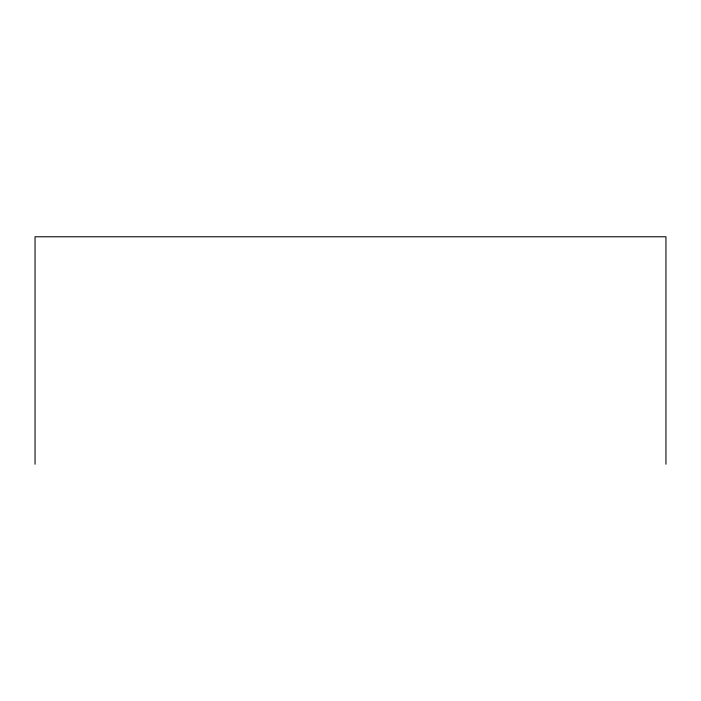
<?xml version="1.0" encoding="UTF-8"?>
<svg xmlns="http://www.w3.org/2000/svg" width="701" height="701" viewBox="0 0 701 701"><rect width="100%" height="100%" fill="white"/><g stroke="black" fill="none" stroke-linecap="round" stroke-linejoin="round"><path stroke-width="1.05" d="M665.95 464.22L665.95 236.78L35.05 236.78L35.05 464.22"/></g></svg>
